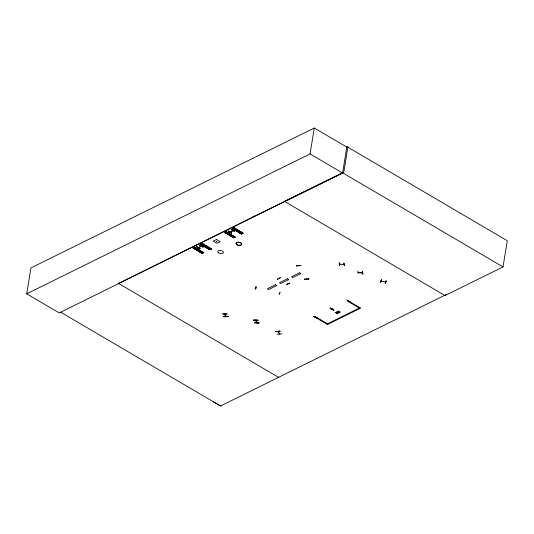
<?xml version="1.0" encoding="UTF-8"?>
<svg xmlns="http://www.w3.org/2000/svg" width="534" height="534" viewBox="0 0 534 534"><rect width="100%" height="100%" fill="white"/><g stroke="black" fill="none" stroke-linecap="round" stroke-linejoin="round"><path stroke-width="0.8" d="M225.121 314.152C224.187 313.785 225.922 317.823 225.688 316.101M225.909 316.602L225.061 314.392M255.626 320.307L256.554 322.776M308.772 279.042L304.42 279.295M304.42 279.335L304.373 278.982M308.765 279.068L308.732 278.735M223.639 316.775L228.105 316.448M228.085 316.655L223.619 316.422M258.937 322.609L258.957 322.957L254.431 322.763M277.874 331.501L279.536 333.904M444.962 295.582L503.015 266.92L507.3 240.747L346.9 146.616L342.581 173.003L59.221 312.911L26.7 293.827L30.939 267.928L314.299 128.02L346.82 147.104M198.601 247.522L198.641 247.249M199.623 245.219L203.234 247.155L199.656 244.999M196.452 246.761L199.883 248.817L200.083 248.517M201.111 246.161L200.991 246.087M199.669 245.173L203.1 247.028M216.577 239.526L220.275 241.735L216.964 243.324L213.266 241.114L216.584 239.472M228.218 230.902C227.551 231.409 231.562 233.765 231.669 232.924M230.227 231.656L230.274 232.023M231.235 229.406L234.686 231.429M222.685 313.912L227.137 314.079M222.605 313.972L227.17 313.939M256.086 286.651L255.165 288.947M255.579 288.06L256.153 287.819M258.002 320.093L253.517 320.066M258.95 322.923L254.451 322.583M256.674 322.262L256.761 322.796L255.906 320.54M277.313 279.249L280.383 277.607M279.589 293.333L279.222 292.986M279.202 294.554L280.17 292.231M280.076 331.027L275.844 331.474M277.613 333.95L277.673 334.304L281.905 333.857M289.602 283.214L286.584 284.509M287.839 283.908L287.866 283.627M26.7 293.827L310.054 153.919L314.299 128.02M289.615 283.027L286.544 284.722M300.822 265.345L296.437 265.825L300.789 265.485M306.436 279.068L306.322 278.521M306.589 279.055L306.469 278.508M317.236 318.097L313.605 316.362M315.808 316.829L315.427 317.229M347.974 146.676L343.769 172.362L284.609 201.431M329.945 308.298L333.403 310.281M333.89 309.874C333.783 310.728 329.798 308.332 330.459 307.844M331.481 309.5L331.307 309.173M331.42 309.246L331.727 309.366M339.33 262.675L339.344 265.351L339.631 265.158M332.128 308.999L332.462 308.605M332.068 309.026L332.582 308.679M339.45 264.076L339.991 263.856M337.368 313.485L337.087 313.825L336.667 313.037L335.305 312.537M343.549 264.15L343.616 264.544M343.903 263.048L344.423 265.772L343.916 263.235M335.499 312.644L336.6 312.871L336.3 312.043M338.382 312.991L336.927 312.917L336.547 311.929M337.334 313.705L337.027 312.871M339.324 312.523L339.05 312.857L338.623 312.07L337.261 311.569M337.461 311.676L338.563 311.903L338.262 311.075M336.994 313.084L338.149 313.098M340.338 312.023L338.89 311.949L338.503 310.962M339.29 312.737L338.99 311.903M338.95 312.116L340.111 312.136M346.633 299.861L350.191 302.024M347.954 300.949L348.342 301.156M357.887 271.058L358.154 273.555M358.468 272.62L358.548 272.247M362.105 272.534L362.165 272.927M362.98 274.142L362.459 271.432L362.773 274.102M381.563 279.709L380.762 282.032M381.156 281.038C381.703 281.238 381.276 280.704 381.656 280.764M385.194 281.632L385.628 282.086M385.234 283.207C387.043 277.453 386.035 283.607 385.274 282.993M386.042 280.891L385.281 283.18M380.722 282.246L381.51 279.863L380.702 282.186M385.248 281.912L385.655 282.005M257.962 320.253L253.476 320.287M280.337 277.78L277.32 279.309M255.132 289.168L256.02 286.825M255.666 288.093L256.086 288.066M196.592 246.668L199.89 248.791M196.612 246.521L200.05 248.731M313.605 316.355L317.203 318.311M313.752 316.262L317.183 318.291M330.406 308.038L333.83 310.067M275.811 331.621L280.036 331.173M331.254 309.426L331.601 309.279L331.26 309.44M339.264 262.848L339.577 265.318M193.208 247.783L202.533 253.189M200.484 244.192L209.749 249.698L200.464 244.185L200.904 243.831L210.249 249.451L209.842 249.565M200.497 244.178L209.708 249.705M202.119 253.456L193.114 247.823M202.553 253.169L193.021 247.789M203.394 252.862L194.109 247.349L203.374 252.876L203.868 252.642M203.881 252.629L194.636 247.102M211.164 249.038L211.484 248.864L202.146 243.244L201.698 243.597L211.084 248.977M224.267 232.45L233.825 237.817L224.687 232.09L234.026 237.71L233.612 237.837M224.774 232.203L234.019 237.723M225.482 231.856L234.746 237.383L235.267 237.123L225.602 231.729L234.867 237.236M235.267 237.123L225.922 231.502L225.695 231.769M241.875 233.845L241.375 234.072L232.13 228.552L232.657 228.305M232.357 228.452L241.708 233.919L232.464 228.398M233.665 227.818L243.15 233.231L242.616 233.485L233.365 227.965L233.685 227.824M233.405 227.958L233.812 227.611L243.15 233.231L233.812 227.678M241.902 233.832L232.577 228.265M213.52 401.908L220.542 405.98L444.628 295.342L445.002 295.562L446.057 294.287M362.519 272.821L358.087 272.453M362.579 272.934L358.107 272.594M192.894 247.936L202.152 253.45M194.229 247.222L203.588 252.769M201.912 243.511L211.264 248.984M202.433 253.316L193.188 247.796M202.633 253.229L193.381 247.703M210.156 249.425L200.777 244.051M210.97 249.124L201.698 243.597L211.19 249.011M279.783 333.917L278.04 331.494M201.358 246.308L198.428 247.763M315.454 317.236L315.647 317.323M339.551 264.197L339.851 264.11M343.949 264.45L343.556 264.423L344.016 264.464M343.963 264.55L339.551 264.21M279.642 293.446L279.202 293.353M252.809 216.724L254.304 215.983M118.528 283.434L342.614 172.789L503.015 266.92M201.225 246.194L198.268 247.683M326.875 324.085L359.969 307.744M348.195 301.069L348.248 301.056M381.249 280.677L381.136 281.151M275.718 331.554L280.043 331.247M304.34 279.195L308.712 278.942M228.125 316.796L223.599 316.649M253.43 320.133L257.962 320.313M254.411 322.796L258.95 322.963M231.249 229.58L234.686 231.596M241.682 233.932L232.277 228.412M200.897 243.898L210.249 249.451M229.967 232.163L232.998 230.688L229.847 232.09M381.163 281.138L385.561 281.979M255.626 288.066L256.06 288.08M310.054 153.919L342.581 173.003M284.228 201.211L445.002 295.562M359.382 308.038L347.888 301.289L348.475 301.002L360.637 308.138L327.549 324.478L315.387 317.343L315.974 317.049L327.462 323.798M118.147 283.207L278.928 377.558M60.856 312.277L220.542 405.98M233.485 227.838L242.857 233.371M300.789 265.558L296.437 265.825M228.172 231.075L231.629 233.138L228.172 231.075M275.411 284.729L267.354 288.707L268.695 289.495L276.745 285.516L275.411 284.729M287.486 278.768L279.436 282.74L280.777 283.527L288.827 279.556L287.486 278.768M299.567 272.801L291.511 276.779L292.852 277.567L300.909 273.588L299.567 272.801M216.958 241.328L216.53 241.535L216.958 241.328M218.713 252.876A2.877 1.509 9.3 0 0 223.379 252.575A2.877 1.509 9.3 0 0 219.668 250.399A2.877 1.509 9.3 0 0 218.713 252.876M237.023 244.779A2.877 1.509 9.3 0 0 241.695 244.479A2.877 1.509 9.3 0 0 237.984 242.302A2.877 1.509 9.3 0 0 237.023 244.779M237.029 244.685A2.89 1.522 9.3 0 0 241.728 244.378A2.89 1.522 9.3 0 0 237.997 242.189A2.89 1.522 9.3 0 0 237.029 244.685"/></g></svg>
